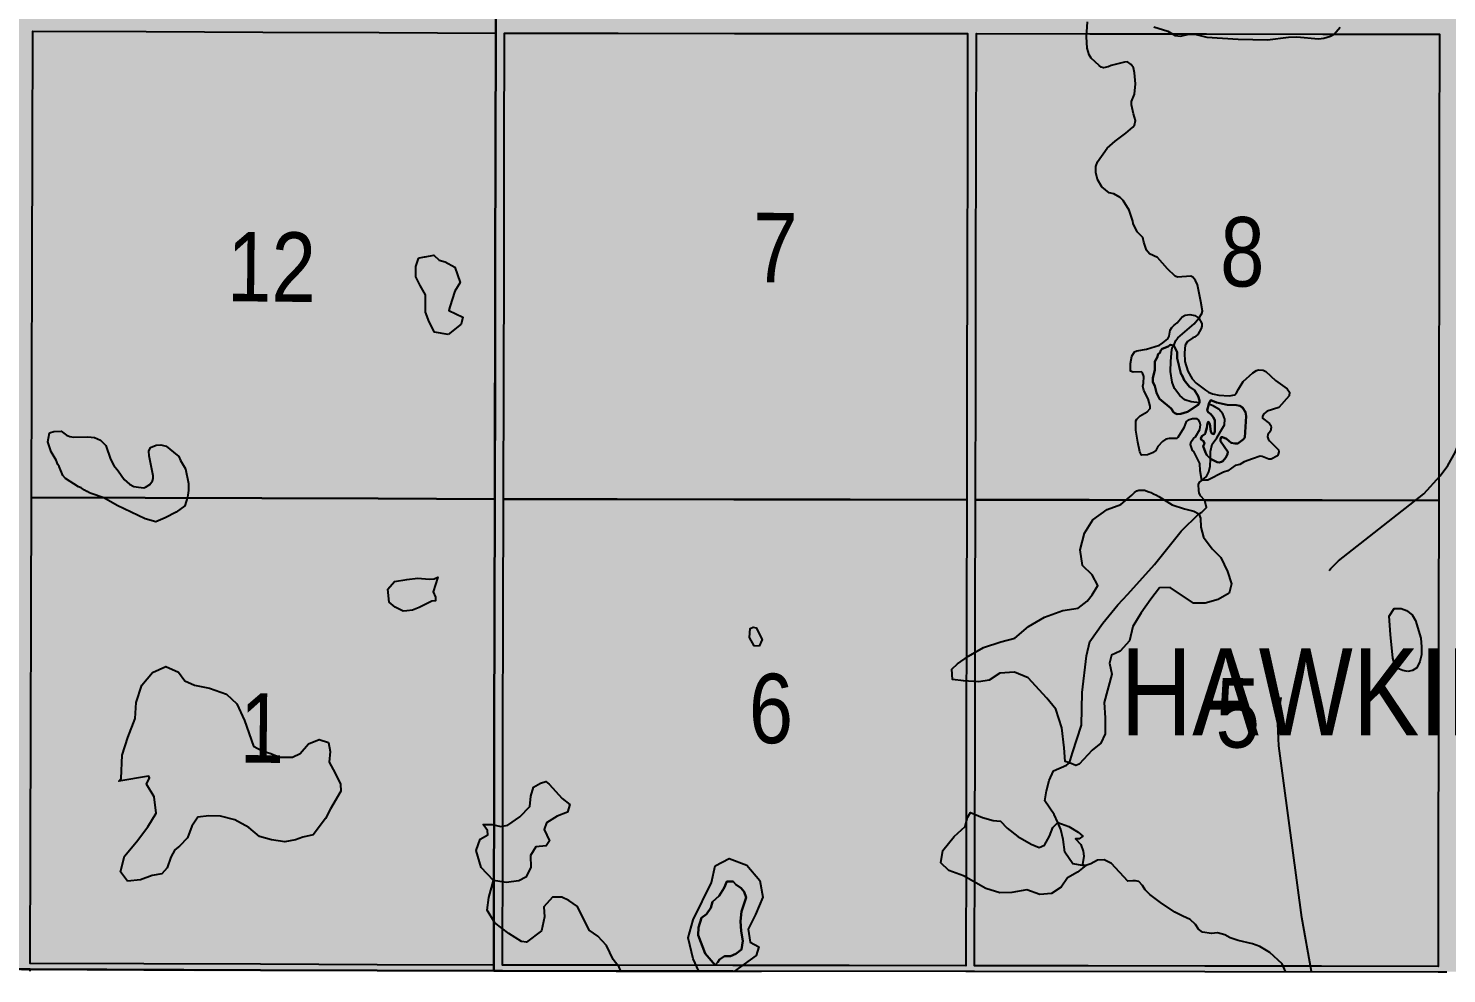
# Model space of a CAD drawing. Extents: x 560272 to 568164, y 6204780 to 6214217.
# Drawn here: x 565508 to 565670.8, y 6209697.4 to 6209805.9 of the extents above; entities that cross this region are included whole.
import ezdxf

# ---------------------------------------------------------------- set-up
doc = ezdxf.new("R2010")
doc.units = 0
doc.header["$LTSCALE"] = 5
doc.linetypes.add('DASHED2', pattern=[9.525, 6.35, -3.175])
for name, color, linetype in [('AS-TOWN-H', 254, 'Continuous'), ('Quarters', 8, 'Continuous'), ('RoadSeg', 57, 'DASHED2'), ('T-WATER', 160, 'Continuous'), ('T-WATER-H', 133, 'Continuous'), ('T-WATER-T', 170, 'Continuous'), ('Townships', 57, 'Continuous')]:
    doc.layers.add(name, color=color, linetype=linetype)
doc.layers.add('ROUTE-MAP-BACKGROUND-H', color=7, linetype='Continuous', true_color=0xf0ebff)
doc.styles.add('120', font='ARIALN.TTF', dxfattribs={"height": 13})
doc.styles.add('TXT', font='ARIALN.TTF', dxfattribs={"height": 0.2})

msp = doc.modelspace()

# ---------------------------------------------------------------- hatches: boundary and pattern name
at = {"layer": 'AS-TOWN-H'}
h = msp.add_hatch(color=256, dxfattribs=at)
h.dxf.hatch_style = 1
h.paths.add_polyline_path([(565886.544, 6210020.352), (565236.202, 6210021.981), (565234.412, 6209697.744), (565886.527, 6209697.561)])
at = {"layer": 'ROUTE-MAP-BACKGROUND-H'}
h = msp.add_hatch(color=256, dxfattribs=at)
h.dxf.hatch_style = 1
h.paths.add_polyline_path([(565237.99, 6210345.866), (566535.85, 6210345.729), (566539.103, 6209697.377), (565234.412, 6209697.744)])
at = {"layer": 'T-WATER-H'}
h = msp.add_hatch(color=256, dxfattribs=at)
h.dxf.hatch_style = 1
h.paths.add_polyline_path([(565586.784, 6209698.364), (565587.099, 6209698.691), (565587.305, 6209699.02), (565587.851, 6209699.382), (565588.56, 6209699.397), (565589.157, 6209699.647), (565589.817, 6209700.149), (565589.972, 6209701.151), (565589.777, 6209702.255), (565589.71, 6209703.416), (565589.821, 6209704.496), (565590.355, 6209706.136), (565590.133, 6209706.78), (565589.758, 6209707.176), (565589.178, 6209707.612), (565588.861, 6209707.951), (565588.146, 6209707.95), (565587.832, 6209707.236), (565587.253, 6209706.307), (565586.468, 6209705.629), (565586.298, 6209704.921), (565585.783, 6209704.216), (565585.209, 6209703.798), (565584.865, 6209702.682), (565584.839, 6209701.801), (565585.638, 6209699.682)], flags=16)
h.paths.add_polyline_path([(565512.518, 6209891.27), (565511.722, 6209891.463), (565510.229, 6209892.148), (565509.134, 6209892.637), (565507.638, 6209893.72), (565506.538, 6209894.904), (565505.635, 6209896.388), (565504.831, 6209898.072), (565503.929, 6209899.456), (565502.933, 6209899.847), (565502.037, 6209900.238), (565501.341, 6209900.432), (565502.326, 6209901.83), (565503.516, 6209902.037), (565505.707, 6209900.959), (565506.905, 6209899.875), (565507.506, 6209898.985), (565508.504, 6209898.097), (565509.302, 6209897.606), (565509.701, 6209897.212), (565510.701, 6209896.126), (565511.801, 6209894.742), (565512.995, 6209894.453), (565513.221, 6209894.503), (565513.486, 6209894.564), (565513.921, 6209894.68), (565514.286, 6209894.362), (565514.59, 6209893.371), (565514.001, 6209892.274)], flags=16)
edge = h.paths.add_edge_path()
edge.add_line((565584.905, 6209697.646), (565584.247, 6209699.059))
edge.add_line((565584.247, 6209699.059), (565583.704, 6209701.501))
edge.add_line((565583.704, 6209701.501), (565584.264, 6209703.563))
edge.add_line((565584.264, 6209703.563), (565586.352, 6209707.833))
edge.add_line((565586.352, 6209707.833), (565586.782, 6209709.76))
edge.add_line((565586.782, 6209709.76), (565588.399, 6209710.613))
edge.add_line((565588.399, 6209710.613), (565590.419, 6209709.847))
edge.add_line((565590.419, 6209709.847), (565591.916, 6209708.068))
edge.add_line((565591.916, 6209708.068), (565592.245, 6209706.143))
edge.add_line((565592.245, 6209706.143), (565591.437, 6209704.166))
edge.add_line((565591.437, 6209704.166), (565590.565, 6209702.467))
edge.add_line((565590.565, 6209702.467), (565590.818, 6209701.003))
edge.add_line((565590.818, 6209701.003), (565591.797, 6209700.439))
edge.add_line((565591.797, 6209700.439), (565591.508, 6209699.45))
edge.add_line((565591.508, 6209699.45), (565589.02, 6209697.645))
edge.add_line((565475.643, 6209906.173), (565476.502, 6209905.891))
edge.add_line((565476.502, 6209905.891), (565476.766, 6209905.753))
edge.add_line((565476.766, 6209905.753), (565477.262, 6209905.644))
edge.add_line((565477.262, 6209905.644), (565477.79, 6209905.402))
edge.add_line((565477.79, 6209905.402), (565478.883, 6209905.215))
edge.add_line((565478.883, 6209905.215), (565480.04, 6209904.861))
edge.add_line((565480.04, 6209904.861), (565481.096, 6209904.41))
edge.add_line((565481.096, 6209904.41), (565481.618, 6209903.901))
edge.add_line((565481.618, 6209903.901), (565481.876, 6209903.464))
edge.add_line((565481.876, 6209903.464), (565482.072, 6209903.261))
edge.add_line((565482.072, 6209903.261), (565482.587, 6209902.354))
edge.add_line((565482.587, 6209902.354), (565482.784, 6209902.218))
edge.add_line((565482.784, 6209902.218), (565483.728, 6209901.136))
edge.add_line((565483.728, 6209901.136), (565484.253, 6209900.761))
edge.add_line((565484.253, 6209900.761), (565484.949, 6209900.648))
edge.add_line((565484.949, 6209900.648), (565485.572, 6209900.205))
edge.add_line((565485.572, 6209900.205), (565485.991, 6209899.466))
edge.add_line((565485.991, 6209899.466), (565486.154, 6209899.33))
edge.add_line((565486.154, 6209899.33), (565487.949, 6209899.296))
edge.add_line((565487.949, 6209899.296), (565488.61, 6209899.118))
edge.add_line((565488.61, 6209899.118), (565489.332, 6209898.606))
edge.add_line((565489.332, 6209898.606), (565489.794, 6209898.398))
edge.add_line((565489.794, 6209898.398), (565491.516, 6209898.067))
edge.add_line((565491.516, 6209898.067), (565492.347, 6209898.018))
edge.add_line((565492.347, 6209898.018), (565493.113, 6209898.104))
edge.add_line((565493.113, 6209898.104), (565493.55, 6209898.362))
edge.add_line((565493.55, 6209898.362), (565494.158, 6209898.915))
edge.add_line((565494.158, 6209898.915), (565496.07, 6209899.844))
edge.add_line((565496.07, 6209899.844), (565497.467, 6209899.852))
edge.add_line((565497.467, 6209899.852), (565497.833, 6209899.911))
edge.add_line((565497.833, 6209899.911), (565498.84, 6209900.425))
edge.add_line((565498.84, 6209900.425), (565499.04, 6209900.454))
edge.add_line((565499.04, 6209900.454), (565500.072, 6209900.501))
edge.add_line((565500.072, 6209900.501), (565501.264, 6209900.28))
edge.add_line((565501.264, 6209900.28), (565502.389, 6209899.96))
edge.add_line((565502.389, 6209899.96), (565503.147, 6209899.613))
edge.add_line((565503.147, 6209899.613), (565504.401, 6209899.158))
edge.add_line((565504.401, 6209899.158), (565504.957, 6209898.649))
edge.add_line((565504.957, 6209898.649), (565507.531, 6209895.809))
edge.add_line((565507.531, 6209895.809), (565508.317, 6209895.163))
edge.add_line((565508.317, 6209895.163), (565510.984, 6209893.784))
edge.add_line((565510.984, 6209893.784), (565512.096, 6209892.799))
edge.add_line((565512.096, 6209892.799), (565513.887, 6209890.771))
edge.add_line((565513.887, 6209890.771), (565514.802, 6209889.923))
edge.add_line((565514.802, 6209889.923), (565515.846, 6209888.84))
edge.add_line((565515.846, 6209888.84), (565516.702, 6209888.426))
edge.add_line((565516.702, 6209888.426), (565517.498, 6209888.344))
edge.add_line((565517.498, 6209888.344), (565518.698, 6209888.488))
edge.add_line((565518.698, 6209888.488), (565520.134, 6209888.827))
edge.add_line((565520.134, 6209888.827), (565521.367, 6209889.004))
edge.add_line((565521.367, 6209889.004), (565523.495, 6209889.064))
edge.add_line((565523.495, 6209889.064), (565526.249, 6209888.748))
edge.add_line((565526.249, 6209888.748), (565528.068, 6209888.249))
edge.add_line((565528.068, 6209888.249), (565529.232, 6209888.26))
edge.add_line((565672.45, 6210081.112), (565671.64, 6210080.463))
edge.add_line((565671.64, 6210080.463), (565670.794, 6210079.647))
edge.add_line((565670.794, 6210079.647), (565669.313, 6210078.644))
edge.add_line((565669.313, 6210078.644), (565663.534, 6210075.36))
edge.add_line((565663.534, 6210075.36), (565662.794, 6210074.875))
edge.add_line((565662.794, 6210074.875), (565661.688, 6210074.397))
edge.add_line((565661.688, 6210074.397), (565658.633, 6210072.792))
edge.add_line((565658.633, 6210072.792), (565657.997, 6210072.537))
edge.add_line((565657.997, 6210072.537), (565655.984, 6210071.577))
edge.add_line((565655.984, 6210071.577), (565655.212, 6210071.126))
edge.add_line((565655.212, 6210071.126), (565652.967, 6210070.204))
edge.add_line((565652.967, 6210070.204), (565652.698, 6210070.009))
edge.add_line((565652.698, 6210070.009), (565651.829, 6210069.759))
edge.add_line((565651.829, 6210069.759), (565650.172, 6210069.089))
edge.add_line((565650.172, 6210069.089), (565647.227, 6210068.329))
edge.add_line((565647.227, 6210068.329), (565645.356, 6210067.517))
edge.add_line((565645.356, 6210067.517), (565643.716, 6210066.896))
edge.add_line((565643.716, 6210066.896), (565641.455, 6210066.124))
edge.add_line((565641.455, 6210066.124), (565640.049, 6210065.857))
edge.add_line((565640.049, 6210065.857), (565640.223, 6210066.44))
edge.add_line((565640.223, 6210066.44), (565640.401, 6210067.283))
edge.add_line((565640.401, 6210067.283), (565640.103, 6210068.414))
edge.add_line((565640.103, 6210068.414), (565640.008, 6210068.682))
edge.add_line((565640.008, 6210068.682), (565639.383, 6210069.059))
edge.add_line((565639.383, 6210069.059), (565639.159, 6210069.529))
edge.add_line((565639.159, 6210069.529), (565638.596, 6210071.401))
edge.add_line((565638.596, 6210071.401), (565638.606, 6210071.966))
edge.add_line((565638.606, 6210071.966), (565638.781, 6210072.428))
edge.add_line((565638.781, 6210072.428), (565639.775, 6210074.072))
edge.add_line((565639.775, 6210074.072), (565640.387, 6210074.825))
edge.add_line((565640.387, 6210074.825), (565640.459, 6210075.123))
edge.add_line((565640.459, 6210075.123), (565640.43, 6210075.323))
edge.add_line((565640.43, 6210075.323), (565640.206, 6210075.792))
edge.add_line((565640.206, 6210075.792), (565638.506, 6210077.32))
edge.add_line((565638.506, 6210077.32), (565637.584, 6210077.802))
edge.add_line((565637.584, 6210077.802), (565636.528, 6210078.221))
edge.add_line((565636.528, 6210078.221), (565636.096, 6210078.452))
edge.add_line((565636.096, 6210078.452), (565635.2, 6210078.794))
edge.add_line((565635.2, 6210078.794), (565635.101, 6210079.265))
edge.add_line((565635.101, 6210079.265), (565635.626, 6210079.8))
h = msp.add_hatch(color=256, dxfattribs=at)
h.dxf.hatch_style = 1
h.paths.add_polyline_path([(565556.15, 6209770.755), (565554.559, 6209771.042), (565553.956, 6209772.23), (565553.553, 6209773.32), (565553.54, 6209775.307), (565552.938, 6209776.396), (565552.435, 6209777.386), (565552.428, 6209778.578), (565552.721, 6209779.475), (565552.853, 6209779.556), (565553.415, 6209779.676), (565553.493, 6209779.693), (565554.505, 6209779.885), (565555.105, 6209779.293), (565555.801, 6209779.099), (565556.897, 6209778.51), (565557.503, 6209776.726), (565556.914, 6209775.729), (565556.329, 6209773.936), (565556.232, 6209773.538), (565557.826, 6209772.754), (565557.632, 6209771.958)], flags=17)
h = msp.add_hatch(color=256, dxfattribs=at)
h.dxf.hatch_style = 1
h.paths.add_polyline_path([(565642.667, 6209754.02), (565642.454, 6209755.121), (565642.403, 6209755.953), (565641.731, 6209757.328), (565641.567, 6209757.464), (565641.347, 6209758.133), (565641.419, 6209758.464), (565641.692, 6209758.825), (565641.928, 6209759.02), (565642.409, 6209759.875), (565642.486, 6209760.406), (565642.425, 6209760.706), (565642.263, 6209760.975), (565642.132, 6209761.077), (565641.567, 6209761.088), (565641.066, 6209760.931), (565640.863, 6209760.768), (565640.584, 6209760.042), (565639.898, 6209758.924), (565639.764, 6209758.827), (565638.899, 6209758.81), (565638.532, 6209758.75), (565638.129, 6209758.492), (565637.619, 6209757.903), (565637.378, 6209757.442), (565637.007, 6209757.183), (565636.405, 6209756.961), (565635.739, 6209756.907), (565635.546, 6209757.276), (565635.301, 6209758.411), (565635.094, 6209759.778), (565635.08, 6209760.842), (565635.184, 6209761.039), (565635.557, 6209761.431), (565636.363, 6209761.882), (565636.703, 6209762.275), (565636.707, 6209762.54), (565636.49, 6209763.376), (565635.976, 6209764.349), (565635.886, 6209764.849), (565635.958, 6209765.181), (565636.006, 6209765.944), (565635.848, 6209766.379), (565635.717, 6209766.481), (565634.752, 6209766.433), (565634.455, 6209766.571), (565634.471, 6209767.435), (565634.619, 6209768.264), (565634.928, 6209768.757), (565635.196, 6209768.885), (565636.296, 6209769.064), (565637.801, 6209769.535), (565638.171, 6209769.794), (565638.745, 6209770.282), (565638.917, 6209770.578), (565639.03, 6209771.274), (565639.201, 6209771.57), (565639.438, 6209771.798), (565639.809, 6209772.09), (565640.387, 6209772.778), (565640.757, 6209773.004), (565641.257, 6209773.061), (565641.853, 6209772.95), (565642.313, 6209772.642), (565642.634, 6209772.038), (565642.662, 6209771.738), (565642.59, 6209771.441), (565642.179, 6209770.783), (565641.807, 6209770.458), (565641.606, 6209770.395), (565641, 6209769.974), (565640.726, 6209769.547), (565640.643, 6209768.651), (565640.691, 6209767.653), (565641.037, 6209766.549), (565641.552, 6209765.675), (565642.008, 6209765.168), (565643.081, 6209764.39), (565643.419, 6209764.145), (565643.881, 6209763.937), (565644.609, 6209763.791), (565645.805, 6209763.735), (565646.439, 6209763.856), (565646.642, 6209764.052), (565646.849, 6209764.48), (565647.398, 6209765.368), (565648.513, 6209766.378), (565648.917, 6209766.636), (565649.151, 6209766.698), (565649.682, 6209766.689), (565650.012, 6209766.516), (565651.089, 6209765.466), (565652.435, 6209764.51), (565652.727, 6209764.139), (565652.686, 6209763.708), (565651.497, 6209762.367), (565650.16, 6209761.959), (565649.756, 6209761.668), (565649.618, 6209761.404), (565649.614, 6209761.171), (565650.4, 6209760.559), (565650.562, 6209760.323), (565650.624, 6209760.089), (565650.517, 6209759.659), (565650.244, 6209759.298), (565650.205, 6209759), (565650.268, 6209758.799), (565650.43, 6209758.563), (565651.441, 6209757.514), (565651.503, 6209757.28), (565651.432, 6209757.016), (565651.329, 6209756.851), (565650.624, 6209756.466), (565650.357, 6209756.437), (565649.565, 6209756.751), (565649.333, 6209756.789), (565648.464, 6209756.505), (565647.493, 6209756.158), (565647.022, 6209755.834), (565646.488, 6209755.711), (565645.645, 6209755.095), (565645.144, 6209754.971), (565643.332, 6209754.041), (565643.064, 6209754.032)], flags=17)
h = msp.add_hatch(color=256, dxfattribs=at)
h.dxf.hatch_style = 1
h.paths.add_polyline_path([(565514.976, 6209752.596), (565514.713, 6209752.724), (565514.659, 6209752.75), (565514.395, 6209752.879), (565514.133, 6209753.076), (565514.001, 6209753.175), (565513.703, 6209753.28), (565512.225, 6209754.238), (565511.899, 6209754.577), (565511.486, 6209755.615), (565511.324, 6209755.851), (565511.167, 6209756.352), (565510.586, 6209757.294), (565510.208, 6209758.431), (565510.25, 6209758.862), (565510.394, 6209759.491), (565510.895, 6209759.615), (565511.727, 6209759.666), (565512.351, 6209759.223), (565512.713, 6209759.05), (565513.144, 6209758.975), (565514.773, 6209759.012), (565515.536, 6209758.931), (565516.229, 6209758.652), (565516.849, 6209758.009), (565517.386, 6209756.47), (565517.771, 6209755.731), (565518.258, 6209755.124), (565518.938, 6209754.114), (565519.559, 6209753.571), (565520.054, 6209753.329), (565520.583, 6209753.219), (565521.214, 6209753.175), (565521.415, 6209753.237), (565521.886, 6209753.528), (565522.193, 6209753.954), (565522.264, 6209754.219), (565522.27, 6209754.551), (565521.814, 6209756.82), (565521.791, 6209757.386), (565521.964, 6209757.781), (565522.635, 6209758.068), (565523.167, 6209758.092), (565523.763, 6209757.948), (565524.614, 6209757.267), (565525.236, 6209756.757), (565525.427, 6209756.288), (565526.008, 6209755.346), (565526.342, 6209753.645), (565526.333, 6209753.114), (565526.329, 6209752.848), (565526.288, 6209752.567), (565526.25, 6209752.301), (565526.219, 6209752.087), (565525.911, 6209751.09), (565524.914, 6209750.355), (565523.664, 6209749.731), (565522.577, 6209749.262), (565521.367, 6209749.583), (565518.136, 6209751.129), (565516.636, 6209752.009), (565515.155, 6209752.509)], flags=17)
h = msp.add_hatch(color=256, dxfattribs=at)
h.dxf.hatch_style = 1
h.paths.add_polyline_path([(565634.607, 6209752.332), (565634.93, 6209752.615), (565635.195, 6209752.811), (565635.432, 6209752.89), (565636.063, 6209752.879), (565636.56, 6209752.705), (565636.825, 6209752.612), (565637.088, 6209752.49), (565637.438, 6209752.327), (565637.701, 6209752.166), (565639.252, 6209751.219), (565640.667, 6209750.751), (565641.716, 6209750.474), (565642.324, 6209750.181), (565642.509, 6209749.669), (565642.546, 6209748.642), (565642.852, 6209747.494), (565643.824, 6209746.156), (565644.814, 6209745.153), (565645.591, 6209743.534), (565646.047, 6209742.122), (565645.781, 6209741.049), (565644.509, 6209740.329), (565643.051, 6209739.907), (565641.677, 6209739.922), (565639.021, 6209741.709), (565637.779, 6209741.664), (565636.792, 6209740.395), (565635.695, 6209738.813), (565634.738, 6209737.245), (565634.339, 6209735.578), (565633.273, 6209734.391), (565632.271, 6209733.951), (565632.065, 6209733.019), (565632.325, 6209731.761), (565631.448, 6209728.523), (565631.557, 6209726.75), (565631.568, 6209724.903), (565631.042, 6209723.845), (565630.077, 6209723.056), (565628.568, 6209721.434), (565628.175, 6209721.265), (565627.446, 6209721.579), (565626.959, 6209721.736), (565626.852, 6209723.324), (565626.571, 6209725.586), (565625.893, 6209727.749), (565624.859, 6209729.015), (565622.713, 6209731.334), (565621.131, 6209731.996), (565619.468, 6209731.871), (565618.249, 6209731.058), (565617.057, 6209730.88), (565615.286, 6209730.986), (565614.041, 6209731.161), (565613.974, 6209732.337), (565614.62, 6209732.964), (565615.863, 6209733.818), (565617.604, 6209734.819), (565619.562, 6209735.489), (565621.171, 6209735.887), (565622.76, 6209737.248), (565624.598, 6209738.317), (565626.714, 6209739.063), (565628.456, 6209739.33), (565629.496, 6209740.147), (565630.079, 6209740.872), (565630.713, 6209741.958), (565630.081, 6209743.164), (565628.953, 6209744.257), (565628.694, 6209746.045), (565629.189, 6209747.95), (565630.138, 6209749.467), (565631.787, 6209750.67), (565633.369, 6209751.247), (565634.336, 6209752.095)], flags=17)
h = msp.add_hatch(color=256, dxfattribs=at)
h.dxf.hatch_style = 1
h.paths.add_polyline_path([(565550.964, 6209739.011), (565550.044, 6209739.458), (565549.369, 6209740.037), (565549.2, 6209741.519), (565549.982, 6209742.421), (565551.387, 6209742.652), (565552.645, 6209742.792), (565553.953, 6209742.654), (565554.526, 6209742.695), (565554.955, 6209742.908), (565554.43, 6209741.204), (565554.691, 6209740.604), (565554.691, 6209740.18), (565554.254, 6209740.129), (565552.827, 6209739.408), (565552.049, 6209739.105), (565551.412, 6209739.045)], flags=17)
h = msp.add_hatch(color=256, dxfattribs=at)
h.dxf.hatch_style = 1
h.paths.add_polyline_path([(565519.337, 6209707.991), (565518.549, 6209709.081), (565518.989, 6209710.86), (565520.383, 6209712.508), (565521.679, 6209714.218), (565522.621, 6209715.799), (565522.383, 6209717.693), (565521.532, 6209719.13), (565521.861, 6209719.846), (565521.744, 6209720.042), (565518.349, 6209719.47), (565518.624, 6209719.798), (565518.741, 6209722.455), (565519.376, 6209724.505), (565520.216, 6209726.688), (565520.315, 6209728.514), (565520.981, 6209730.52), (565522.218, 6209731.958), (565523.746, 6209732.637), (565525.172, 6209731.999), (565525.922, 6209730.993), (565527.008, 6209730.513), (565528.738, 6209730.171), (565530.711, 6209729.473), (565531.88, 6209728.347), (565532.782, 6209726.452), (565533.798, 6209723.488), (565534.785, 6209722.974), (565535.795, 6209722.651), (565536.765, 6209722.221), (565538.262, 6209722.24), (565539.151, 6209722.642), (565540.114, 6209723.78), (565541.32, 6209724.248), (565542.41, 6209723.923), (565542.583, 6209722.886), (565542.472, 6209721.663), (565543.177, 6209720.386), (565543.781, 6209719.144), (565543.825, 6209718.347), (565542.655, 6209716.302), (565542.082, 6209715.183), (565540.656, 6209713.324), (565539.447, 6209713.051), (565538.624, 6209712.757), (565537.414, 6209712.518), (565535.868, 6209712.752), (565534.481, 6209713.121), (565533.27, 6209714.176), (565531.667, 6209715.022), (565530.019, 6209715.447), (565528.654, 6209715.493), (565527.421, 6209715.333), (565526.715, 6209714.299), (565526.209, 6209712.958), (565525.295, 6209711.996), (565524.77, 6209711.588), (565524.306, 6209710.747), (565523.895, 6209709.539), (565523.276, 6209708.852), (565522.17, 6209708.653), (565520.834, 6209708.165)], flags=17)
h = msp.add_hatch(color=256, dxfattribs=at)
h.dxf.hatch_style = 1
h.paths.add_polyline_path([(565562.799, 6209707.837), (565561.354, 6209708.072), (565559.936, 6209709.546), (565559.346, 6209711.507), (565559.809, 6209712.802), (565560.709, 6209713.309), (565560.66, 6209713.826), (565560.151, 6209714.512), (565561.195, 6209714.5), (565562.173, 6209714.26), (565562.985, 6209714.434), (565564.379, 6209715.393), (565565.5, 6209716.567), (565565.646, 6209717.771), (565565.924, 6209718.785), (565566.737, 6209719.238), (565567.357, 6209719.426), (565567.734, 6209719.134), (565569.231, 6209717.486), (565570.124, 6209716.814), (565569.837, 6209715.915), (565568.636, 6209715.442), (565567.415, 6209714.684), (565567.153, 6209713.921), (565567.789, 6209712.616), (565567.405, 6209712.067), (565566.196, 6209711.929), (565565.603, 6209710.929), (565565.622, 6209709.576), (565565.054, 6209708.447), (565564.264, 6209708.044)], flags=17)
h = msp.add_hatch(color=256, dxfattribs=at)
h.dxf.hatch_style = 1
h.paths.add_polyline_path([(565624.06, 6209706.472), (565622.577, 6209707.017), (565620.845, 6209706.71), (565619.449, 6209706.65), (565617.863, 6209707.172), (565615.305, 6209708.597), (565613.595, 6209709.215), (565612.694, 6209710.096), (565612.928, 6209711.498), (565614.223, 6209713.107), (565615.489, 6209714.281), (565615.736, 6209715.324), (565616.105, 6209715.881), (565617.494, 6209715.317), (565618.691, 6209714.951), (565619.556, 6209714.902), (565620.29, 6209714.07), (565621.533, 6209713.116), (565623.047, 6209712.242), (565623.995, 6209711.857), (565624.599, 6209712.143), (565625.171, 6209713.173), (565625.55, 6209714.155), (565626.12, 6209714.731), (565627.403, 6209714.282), (565628.445, 6209713.635), (565628.981, 6209713.17), (565628.588, 6209712.851), (565628.154, 6209712.851), (565628.751, 6209712.198), (565629.043, 6209711.455), (565629.094, 6209710.853), (565628.969, 6209709.914), (565629.335, 6209709.801), (565628.391, 6209709.025), (565627.232, 6209708.364), (565626.516, 6209707.309), (565625.413, 6209706.595)], flags=17)

# ---------------------------------------------------------------- linework, layer by layer
at = {"layer": 'Quarters', "flags": 128}
for points in [[(565521.361, 6209752.019), (565508.319, 6209752.068), (565508.354, 6209765.449), (565508.389, 6209778.831), (565508.424, 6209792.212), (565508.459, 6209805.593), (565521.497, 6209805.541), (565534.869, 6209805.488), (565548.24, 6209805.435), (565561.612, 6209805.382), (565561.582, 6209792.004), (565561.553, 6209778.625), (565561.523, 6209765.247), (565561.493, 6209751.868), (565548.116, 6209751.919), (565534.739, 6209751.969)], [(565575.539, 6209751.85), (565562.496, 6209751.867), (565562.526, 6209765.246), (565562.556, 6209778.624), (565562.586, 6209792.003), (565562.616, 6209805.381), (565575.653, 6209805.364), (565589.025, 6209805.347), (565602.397, 6209805.329), (565615.769, 6209805.312), (565615.744, 6209791.933), (565615.719, 6209778.554), (565615.695, 6209765.175), (565615.67, 6209751.796), (565602.293, 6209751.814), (565588.916, 6209751.832)], [(565629.716, 6209751.777), (565616.673, 6209751.795), (565616.698, 6209765.174), (565616.723, 6209778.553), (565616.748, 6209791.932), (565616.772, 6209805.311), (565629.81, 6209805.294), (565643.183, 6209805.276), (565656.555, 6209805.259), (565669.927, 6209805.241), (565669.907, 6209791.861), (565669.888, 6209778.482), (565669.868, 6209765.102), (565669.849, 6209751.723), (565656.471, 6209751.741), (565643.094, 6209751.759)], [(565521.225, 6209698.498), (565508.179, 6209698.544), (565508.214, 6209711.925), (565508.249, 6209725.306), (565508.284, 6209738.687), (565508.319, 6209752.068), (565521.361, 6209752.019), (565534.739, 6209751.969), (565548.116, 6209751.919), (565561.493, 6209751.868), (565561.463, 6209738.49), (565561.433, 6209725.112), (565561.403, 6209711.733), (565561.374, 6209698.355), (565547.99, 6209698.403), (565534.607, 6209698.45)], [(565575.424, 6209698.336), (565562.377, 6209698.354), (565562.407, 6209711.732), (565562.437, 6209725.11), (565562.467, 6209738.489), (565562.496, 6209751.867), (565575.539, 6209751.85), (565588.916, 6209751.832), (565602.293, 6209751.814), (565615.67, 6209751.796), (565615.645, 6209738.417), (565615.62, 6209725.038), (565615.596, 6209711.659), (565615.571, 6209698.28), (565602.189, 6209698.299), (565588.807, 6209698.317)], [(565629.62, 6209698.261), (565616.574, 6209698.279), (565616.599, 6209711.658), (565616.624, 6209725.037), (565616.649, 6209738.416), (565616.673, 6209751.795), (565629.716, 6209751.777), (565643.094, 6209751.759), (565656.471, 6209751.741), (565669.849, 6209751.723), (565669.829, 6209738.344), (565669.81, 6209724.964), (565669.79, 6209711.585), (565669.77, 6209698.206), (565656.386, 6209698.224), (565643.001, 6209698.243)]]:
    msp.add_lwpolyline(points, close=True, dxfattribs=at)
for points in [[(565508.176, 6209697.667), (565508.177, 6209697.875), (565521.224, 6209697.829), (565534.606, 6209697.781), (565547.989, 6209697.734), (565561.372, 6209697.686), (565561.372, 6209697.652)], [(565562.376, 6209697.652), (565562.376, 6209697.685), (565575.423, 6209697.667), (565588.805, 6209697.648), (565592.098, 6209697.644)]]:
    msp.add_lwpolyline(points, dxfattribs=at)
at = {"layer": 'RoadSeg', "flags": 128}
msp.add_lwpolyline([(565655.25, 6209697.626), (565654.139, 6209703.843), (565651.508, 6209723.524), (565651.388, 6209726.055), (565651.555, 6209727.882), (565652.56, 6209733.621), (565653.566, 6209737.628), (565654.506, 6209739.873), (565655.433, 6209741.42), (565657.442, 6209743.879), (565658.356, 6209744.76), (565668.149, 6209752.465), (565670.017, 6209754.527), (565670.871, 6209755.742), (565671.731, 6209757.224), (565672.639, 6209759.537), (565672.924, 6209760.596), (565673.454, 6209764.014), (565672.743, 6209799.365), (565672.41, 6209828.121), (565671.795, 6209857.848), (565671.941, 6209859.385), (565672.203, 6209860.293), (565672.626, 6209861.393), (565673.145, 6209862.481), (565673.254, 6209862.945), (565673.062, 6209863.381), (565672.834, 6209863.619), (565672.339, 6209865.691), (565668.999, 6209882.956), (565667.277, 6209892.172), (565667.11, 6209894.105), (565667.333, 6209895.465), (565667.821, 6209896.654), (565670.025, 6209900.64), (565674.863, 6209906.739), (565675.107, 6209907.367), (565675.095, 6209910.329), (565675.271, 6209912.622), (565675.486, 6209913.45), (565679.338, 6209920.233), (565679.815, 6209920.823), (565680.76, 6209921.571), (565683.011, 6209922.694), (565683.367, 6209923.985)], dxfattribs=at)
at = {"layer": 'T-WATER', "flags": 128}
for points in [[(565642.365, 6209762.901), (565641.438, 6209763.043), (565640.703, 6209763.266), (565640.143, 6209763.75), (565639.514, 6209764.577), (565639.243, 6209765.302), (565639.057, 6209766.519), (565639.079, 6209767.694), (565639.199, 6209769.057), (565639.299, 6209769.34), (565639.429, 6209769.504), (565639.672, 6209770.065), (565639.911, 6209770.393), (565641.769, 6209771.988), (565642.313, 6209772.642), (565642.655, 6209773.168), (565642.726, 6209773.433), (565642.548, 6209774.566), (565642.151, 6209776.468), (565641.928, 6209776.971), (565641.635, 6209777.342), (565641.371, 6209777.447), (565639.873, 6209777.342), (565639.609, 6209777.446), (565638.727, 6209778.294), (565637.555, 6209779.612), (565636.632, 6209780.028), (565636.307, 6209780.433), (565635.992, 6209781.369), (565635.869, 6209781.903), (565635.216, 6209782.547), (565634.768, 6209783.519), (565634.74, 6209783.786), (565634.298, 6209785.057), (565633.621, 6209786.167), (565633.261, 6209786.506), (565632.537, 6209786.918), (565632.008, 6209787.028), (565631.189, 6209787.708), (565630.673, 6209788.549), (565630.488, 6209789.35), (565630.501, 6209790.048), (565630.677, 6209790.576), (565631.77, 6209792.152), (565632.716, 6209792.965), (565633.929, 6209793.874), (565634.74, 6209794.557), (565634.91, 6209794.786), (565635.02, 6209795.349), (565634.802, 6209796.118), (565634.588, 6209797.153), (565634.595, 6209797.518), (565634.91, 6209798.343), (565635.031, 6209799.538), (565634.922, 6209800.803), (565634.799, 6209801.37), (565634.541, 6209801.774), (565634.114, 6209802.081), (565633.781, 6209802.054), (565632.245, 6209801.65), (565631.909, 6209801.49), (565631.376, 6209801.401), (565631.111, 6209801.472), (565630.882, 6209801.642), (565629.966, 6209802.49), (565629.708, 6209802.894), (565629.489, 6209803.63), (565629.413, 6209804.927), (565629.545, 6209806.654)], [(565637.147, 6209806.081), (565638.733, 6209805.586), (565639.589, 6209805.105), (565640.219, 6209805.027), (565641.154, 6209805.242), (565642.018, 6209805.226), (565643.209, 6209804.905), (565646.828, 6209804.672), (565650.184, 6209804.61), (565652.583, 6209804.898), (565653.548, 6209804.946), (565656.037, 6209804.734), (565656.67, 6209804.789), (565657.438, 6209805.007), (565657.842, 6209805.266), (565658.521, 6209806.051)], [(565652.253, 6209697.627), (565651.888, 6209698.509), (565650.463, 6209699.817), (565649.308, 6209700.505), (565648.472, 6209700.79), (565646.803, 6209701.171), (565645.914, 6209701.507), (565645.281, 6209701.822), (565644.469, 6209702.049), (565643.752, 6209701.993), (565642.731, 6209702.135), (565642.277, 6209702.477), (565641.932, 6209703.033), (565641.326, 6209703.59), (565640.469, 6209703.959), (565639.549, 6209704.438), (565637.918, 6209705.552), (565636.691, 6209706.475), (565636.164, 6209706.987), (565635.851, 6209707.515), (565635.428, 6209707.975), (565635.048, 6209708.041), (565634.715, 6209708.017), (565634.141, 6209707.984), (565632.285, 6209710.024), (565631.445, 6209710.463), (565630.658, 6209710.41), (565629.9, 6209709.973), (565629.335, 6209709.801), (565628.94, 6209709.778), (565627.832, 6209709.974), (565626.941, 6209711.336), (565626.733, 6209712.764), (565626.482, 6209713.939), (565626.12, 6209714.731), (565625.721, 6209715.649), (565624.621, 6209717.212), (565624.808, 6209718.387), (565625.14, 6209719.558), (565625.63, 6209720.659), (565627.108, 6209721.315), (565627.446, 6209721.579), (565627.821, 6209722.749), (565628.845, 6209725.925), (565628.914, 6209729.651), (565629.424, 6209733.868), (565629.788, 6209735.525), (565631.291, 6209737.627), (565632.994, 6209739.726), (565634.148, 6209740.969), (565637.206, 6209744.373), (565640.272, 6209748.177), (565642.324, 6209750.181), (565642.66, 6209750.381), (565643.173, 6209750.906), (565642.985, 6209751.703), (565642.514, 6209752.228), (565642.472, 6209752.319), (565642.343, 6209752.603), (565642.319, 6209752.87), (565642.259, 6209753.529), (565642.397, 6209753.792), (565642.667, 6209754.02), (565643.174, 6209754.476), (565643.449, 6209755.003), (565643.595, 6209755.665), (565643.643, 6209756.495), (565643.648, 6209757.314), (565643.837, 6209758.176), (565644.37, 6209758.916), (565644.786, 6209759.62), (565645.243, 6209760.4), (565645.274, 6209761.033), (565645.055, 6209761.653), (565644.603, 6209762.18), (565643.956, 6209762.558), (565643.46, 6209762.748)], [(565584.905, 6209697.646), (565584.247, 6209699.059), (565583.704, 6209701.501), (565584.264, 6209703.563), (565586.352, 6209707.833), (565586.782, 6209709.76), (565588.399, 6209710.613), (565590.419, 6209709.847), (565591.916, 6209708.068), (565592.245, 6209706.143), (565591.437, 6209704.166), (565590.565, 6209702.467), (565590.818, 6209701.003), (565591.797, 6209700.439), (565591.508, 6209699.45), (565589.02, 6209697.645)], [(565575.948, 6209697.648), (565575.784, 6209698.105), (565575.094, 6209699.01), (565574.326, 6209700.601), (565573.339, 6209701.676), (565572.31, 6209702.37), (565570.981, 6209705.092), (565569.983, 6209705.789), (565569.186, 6209706.155), (565568.102, 6209706.175), (565567.109, 6209705.031), (565567.22, 6209703.912), (565566.853, 6209702.306), (565565.133, 6209700.98), (565564.58, 6209701.08), (565563.115, 6209701.986), (565561.497, 6209703.226), (565560.626, 6209704.663), (565560.799, 6209706.107), (565561.354, 6209708.072)]]:
    msp.add_lwpolyline(points, dxfattribs=at)
for points in [[(565556.15, 6209770.755), (565554.559, 6209771.042), (565553.956, 6209772.23), (565553.553, 6209773.32), (565553.54, 6209775.307), (565552.938, 6209776.396), (565552.435, 6209777.386), (565552.428, 6209778.578), (565552.721, 6209779.475), (565552.853, 6209779.556), (565553.415, 6209779.676), (565553.493, 6209779.693), (565554.505, 6209779.885), (565555.105, 6209779.293), (565555.801, 6209779.099), (565556.897, 6209778.51), (565557.503, 6209776.726), (565556.914, 6209775.729), (565556.329, 6209773.936), (565556.232, 6209773.538), (565557.826, 6209772.754), (565557.632, 6209771.958), (565556.15, 6209770.755)], [(565642.667, 6209754.02), (565642.454, 6209755.121), (565642.403, 6209755.953), (565641.731, 6209757.328), (565641.567, 6209757.464), (565641.347, 6209758.133), (565641.419, 6209758.464), (565641.692, 6209758.825), (565641.928, 6209759.02), (565642.409, 6209759.875), (565642.486, 6209760.406), (565642.425, 6209760.706), (565642.263, 6209760.975), (565642.132, 6209761.077), (565641.567, 6209761.088), (565641.066, 6209760.931), (565640.863, 6209760.768), (565640.584, 6209760.042), (565639.898, 6209758.924), (565639.764, 6209758.827), (565638.899, 6209758.81), (565638.532, 6209758.75), (565638.129, 6209758.492), (565637.619, 6209757.903), (565637.378, 6209757.442), (565637.007, 6209757.183), (565636.405, 6209756.961), (565635.739, 6209756.907), (565635.546, 6209757.276), (565635.301, 6209758.411), (565635.094, 6209759.778), (565635.08, 6209760.842), (565635.184, 6209761.039), (565635.557, 6209761.431), (565636.363, 6209761.882), (565636.703, 6209762.275), (565636.707, 6209762.54), (565636.49, 6209763.376), (565635.976, 6209764.349), (565635.886, 6209764.849), (565635.958, 6209765.181), (565636.006, 6209765.944), (565635.848, 6209766.379), (565635.717, 6209766.481), (565634.752, 6209766.433), (565634.455, 6209766.571), (565634.471, 6209767.435), (565634.619, 6209768.264), (565634.928, 6209768.757), (565635.196, 6209768.885), (565636.296, 6209769.064), (565637.801, 6209769.535), (565638.171, 6209769.794), (565638.745, 6209770.282), (565638.917, 6209770.578), (565639.03, 6209771.274), (565639.201, 6209771.57), (565639.438, 6209771.798), (565639.809, 6209772.09), (565640.387, 6209772.778), (565640.757, 6209773.004), (565641.257, 6209773.061), (565641.853, 6209772.95), (565642.313, 6209772.642), (565642.634, 6209772.038), (565642.662, 6209771.738), (565642.59, 6209771.441), (565642.179, 6209770.783), (565641.807, 6209770.458), (565641.606, 6209770.395), (565641, 6209769.974), (565640.726, 6209769.547), (565640.643, 6209768.651), (565640.691, 6209767.653), (565641.037, 6209766.549), (565641.552, 6209765.675), (565642.008, 6209765.168), (565643.081, 6209764.39), (565643.419, 6209764.145), (565643.881, 6209763.937), (565644.609, 6209763.791), (565645.805, 6209763.735), (565646.439, 6209763.856), (565646.642, 6209764.052), (565646.849, 6209764.48), (565647.398, 6209765.368), (565648.513, 6209766.378), (565648.917, 6209766.636), (565649.151, 6209766.698), (565649.682, 6209766.689), (565650.012, 6209766.516), (565651.089, 6209765.466), (565652.435, 6209764.51), (565652.727, 6209764.139), (565652.686, 6209763.708), (565651.497, 6209762.367), (565650.16, 6209761.959), (565649.756, 6209761.668), (565649.618, 6209761.404), (565649.614, 6209761.171), (565650.4, 6209760.559), (565650.562, 6209760.323), (565650.624, 6209760.089), (565650.517, 6209759.659), (565650.244, 6209759.298), (565650.205, 6209759), (565650.268, 6209758.799), (565650.43, 6209758.563), (565651.441, 6209757.514), (565651.503, 6209757.28), (565651.432, 6209757.016), (565651.329, 6209756.851), (565650.624, 6209756.466), (565650.357, 6209756.437), (565649.565, 6209756.751), (565649.333, 6209756.789), (565648.464, 6209756.505), (565647.493, 6209756.158), (565647.022, 6209755.834), (565646.488, 6209755.711), (565645.645, 6209755.095), (565645.144, 6209754.971), (565643.332, 6209754.041), (565643.064, 6209754.032), (565642.667, 6209754.02)], [(565639.815, 6209761.619), (565639.551, 6209761.723), (565639.388, 6209761.859), (565639.129, 6209762.263), (565637.787, 6209763.385), (565637.467, 6209764.056), (565637.249, 6209764.857), (565637.024, 6209765.294), (565637.034, 6209765.792), (565637.25, 6209766.686), (565637.268, 6209767.683), (565637.542, 6209768.143), (565637.649, 6209768.507), (565637.852, 6209768.703), (565637.922, 6209768.901), (565638.093, 6209769.13), (565638.795, 6209769.383), (565638.965, 6209769.546), (565639.098, 6209769.577), (565639.429, 6209769.504), (565639.814, 6209768.733), (565639.834, 6209768.034), (565640.234, 6209766.298), (565640.428, 6209765.995), (565640.619, 6209765.526), (565641.236, 6209764.75), (565641.828, 6209764.374), (565642.247, 6209763.701), (565642.371, 6209763.2), (565642.365, 6209762.901), (565642.229, 6209762.704), (565641.017, 6209761.896), (565640.248, 6209761.644), (565639.815, 6209761.619)], [(565639.815, 6209761.619), (565640.248, 6209761.644), (565641.017, 6209761.896), (565642.229, 6209762.704), (565642.365, 6209762.901), (565642.371, 6209763.2), (565642.247, 6209763.701), (565641.828, 6209764.374), (565641.236, 6209764.75), (565640.619, 6209765.526), (565640.428, 6209765.995), (565640.234, 6209766.298), (565639.834, 6209768.034), (565639.814, 6209768.733), (565639.429, 6209769.504), (565639.098, 6209769.577), (565638.965, 6209769.546), (565638.795, 6209769.383), (565638.093, 6209769.13), (565637.922, 6209768.901), (565637.852, 6209768.703), (565637.649, 6209768.507), (565637.542, 6209768.143), (565637.268, 6209767.683), (565637.25, 6209766.686), (565637.034, 6209765.792), (565637.024, 6209765.294), (565637.249, 6209764.857), (565637.467, 6209764.056), (565637.787, 6209763.385), (565639.129, 6209762.263), (565639.388, 6209761.859), (565639.551, 6209761.723), (565639.815, 6209761.619)], [(565644.633, 6209756.078), (565644.401, 6209756.115), (565643.643, 6209756.495), (565643.219, 6209756.902), (565643.069, 6209757.215), (565642.806, 6209757.94), (565642.944, 6209758.236), (565642.85, 6209758.537), (565642.587, 6209758.709), (565642.523, 6209758.809), (565642.661, 6209759.106), (565643.031, 6209759.365), (565643.073, 6209759.501), (565643.244, 6209760.059), (565643.249, 6209760.358), (565643.355, 6209760.689), (565643.423, 6209760.754), (565643.585, 6209760.518), (565643.701, 6209759.619), (565643.797, 6209759.417), (565644.028, 6209759.313), (565644.134, 6209759.644), (565644.156, 6209760.873), (565643.997, 6209761.242), (565643.671, 6209761.614), (565643.377, 6209761.852), (565643.281, 6209762.086), (565643.46, 6209762.748), (565643.461, 6209762.848), (565643.701, 6209763.242), (565644.328, 6209762.965), (565645.553, 6209762.709), (565646.616, 6209762.656), (565647.014, 6209762.583), (565647.309, 6209762.378), (565647.665, 6209761.839), (565647.756, 6209761.372), (565647.578, 6209758.949), (565647.408, 6209758.719), (565646.768, 6209758.266), (565646.435, 6209758.238), (565646.004, 6209758.346), (565645.481, 6209758.788), (565645.019, 6209758.996), (565644.886, 6209758.965), (565644.782, 6209758.734), (565644.778, 6209758.535), (565645.619, 6209757.289), (565645.581, 6209757.024), (565645.408, 6209756.628), (565645.068, 6209756.236), (565644.9, 6209756.139), (565644.633, 6209756.078)], [(565644.633, 6209756.078), (565644.9, 6209756.139), (565645.068, 6209756.236), (565645.408, 6209756.628), (565645.581, 6209757.024), (565645.619, 6209757.289), (565644.778, 6209758.535), (565644.782, 6209758.734), (565644.886, 6209758.965), (565645.019, 6209758.996), (565645.481, 6209758.788), (565646.004, 6209758.346), (565646.435, 6209758.238), (565646.768, 6209758.266), (565647.408, 6209758.719), (565647.578, 6209758.949), (565647.756, 6209761.372), (565647.665, 6209761.839), (565647.309, 6209762.378), (565647.014, 6209762.583), (565646.616, 6209762.656), (565645.553, 6209762.709), (565644.328, 6209762.965), (565643.701, 6209763.242), (565643.461, 6209762.848), (565643.46, 6209762.748), (565643.281, 6209762.086), (565643.377, 6209761.852), (565643.671, 6209761.614), (565643.997, 6209761.242), (565644.156, 6209760.873), (565644.134, 6209759.644), (565644.028, 6209759.313), (565643.797, 6209759.417), (565643.701, 6209759.619), (565643.585, 6209760.518), (565643.423, 6209760.754), (565643.355, 6209760.689), (565643.249, 6209760.358), (565643.244, 6209760.059), (565643.073, 6209759.501), (565643.031, 6209759.365), (565642.661, 6209759.106), (565642.523, 6209758.809), (565642.587, 6209758.709), (565642.85, 6209758.537), (565642.944, 6209758.236), (565642.806, 6209757.94), (565643.069, 6209757.215), (565643.219, 6209756.902), (565643.643, 6209756.495), (565644.401, 6209756.115), (565644.633, 6209756.078)], [(565514.976, 6209752.596), (565514.713, 6209752.724), (565514.659, 6209752.75), (565514.395, 6209752.879), (565514.133, 6209753.076), (565514.001, 6209753.175), (565513.703, 6209753.28), (565512.225, 6209754.238), (565511.899, 6209754.577), (565511.486, 6209755.615), (565511.324, 6209755.851), (565511.167, 6209756.352), (565510.586, 6209757.294), (565510.208, 6209758.431), (565510.25, 6209758.862), (565510.394, 6209759.491), (565510.895, 6209759.615), (565511.727, 6209759.666), (565512.351, 6209759.223), (565512.713, 6209759.05), (565513.144, 6209758.975), (565514.773, 6209759.012), (565515.536, 6209758.931), (565516.229, 6209758.652), (565516.849, 6209758.009), (565517.386, 6209756.47), (565517.771, 6209755.731), (565518.258, 6209755.124), (565518.938, 6209754.114), (565519.559, 6209753.571), (565520.054, 6209753.329), (565520.583, 6209753.219), (565521.214, 6209753.175), (565521.415, 6209753.237), (565521.886, 6209753.528), (565522.193, 6209753.954), (565522.264, 6209754.219), (565522.27, 6209754.551), (565521.814, 6209756.82), (565521.791, 6209757.386), (565521.964, 6209757.781), (565522.635, 6209758.068), (565523.167, 6209758.092), (565523.763, 6209757.948), (565524.614, 6209757.267), (565525.236, 6209756.757), (565525.427, 6209756.288), (565526.008, 6209755.346), (565526.342, 6209753.645), (565526.333, 6209753.114), (565526.329, 6209752.848), (565526.288, 6209752.567), (565526.25, 6209752.301), (565526.219, 6209752.087), (565525.911, 6209751.09), (565524.914, 6209750.355), (565523.664, 6209749.731), (565522.577, 6209749.262), (565521.367, 6209749.583), (565518.136, 6209751.129), (565516.636, 6209752.009), (565515.155, 6209752.509), (565514.976, 6209752.596)], [(565634.607, 6209752.332), (565634.93, 6209752.615), (565635.195, 6209752.811), (565635.432, 6209752.89), (565636.063, 6209752.879), (565636.56, 6209752.705), (565636.825, 6209752.612), (565637.088, 6209752.49), (565637.438, 6209752.327), (565637.701, 6209752.166), (565639.252, 6209751.219), (565640.667, 6209750.751), (565641.716, 6209750.474), (565642.324, 6209750.181), (565642.509, 6209749.669), (565642.546, 6209748.642), (565642.852, 6209747.494), (565643.824, 6209746.156), (565644.814, 6209745.153), (565645.591, 6209743.534), (565646.047, 6209742.122), (565645.781, 6209741.049), (565644.509, 6209740.329), (565643.051, 6209739.907), (565641.677, 6209739.922), (565639.021, 6209741.709), (565637.779, 6209741.664), (565636.792, 6209740.395), (565635.695, 6209738.813), (565634.738, 6209737.245), (565634.339, 6209735.578), (565633.273, 6209734.391), (565632.271, 6209733.951), (565632.065, 6209733.019), (565632.325, 6209731.761), (565631.448, 6209728.523), (565631.557, 6209726.75), (565631.568, 6209724.903), (565631.042, 6209723.845), (565630.077, 6209723.056), (565628.568, 6209721.434), (565628.175, 6209721.265), (565627.446, 6209721.579), (565626.959, 6209721.736), (565626.852, 6209723.324), (565626.571, 6209725.586), (565625.893, 6209727.749), (565624.859, 6209729.015), (565622.713, 6209731.334), (565621.131, 6209731.996), (565619.468, 6209731.871), (565618.249, 6209731.058), (565617.057, 6209730.88), (565615.286, 6209730.986), (565614.041, 6209731.161), (565613.974, 6209732.337), (565614.62, 6209732.964), (565615.863, 6209733.818), (565617.604, 6209734.819), (565619.562, 6209735.489), (565621.171, 6209735.887), (565622.76, 6209737.248), (565624.598, 6209738.317), (565626.714, 6209739.063), (565628.456, 6209739.33), (565629.496, 6209740.147), (565630.079, 6209740.872), (565630.713, 6209741.958), (565630.081, 6209743.164), (565628.953, 6209744.257), (565628.694, 6209746.045), (565629.189, 6209747.95), (565630.138, 6209749.467), (565631.787, 6209750.67), (565633.369, 6209751.247), (565634.336, 6209752.095), (565634.607, 6209752.332)], [(565550.964, 6209739.011), (565550.044, 6209739.458), (565549.369, 6209740.037), (565549.2, 6209741.519), (565549.982, 6209742.421), (565551.387, 6209742.652), (565552.645, 6209742.792), (565553.953, 6209742.654), (565554.526, 6209742.695), (565554.955, 6209742.908), (565554.43, 6209741.204), (565554.691, 6209740.604), (565554.691, 6209740.18), (565554.254, 6209740.129), (565552.827, 6209739.408), (565552.049, 6209739.105), (565551.412, 6209739.045), (565550.964, 6209739.011)], [(565666.281, 6209732.078), (565665.716, 6209732.187), (565665.134, 6209732.415), (565664.76, 6209732.905), (565664.568, 6209733.602), (565664.289, 6209736.329), (565664.142, 6209738.413), (565664.746, 6209739.323), (565665.545, 6209739.316), (565666.131, 6209739.093), (565666.795, 6209738.596), (565667.167, 6209737.926), (565667.802, 6209735.882), (565667.878, 6209734.9), (565667.852, 6209734.001), (565667.671, 6209733.22), (565667.329, 6209732.503), (565666.829, 6209732.174), (565666.281, 6209732.078)], [(565591.854, 6209734.974), (565591.254, 6209735.002), (565590.749, 6209735.978), (565590.817, 6209737.009), (565591.161, 6209737.151), (565591.508, 6209737.089), (565592.2, 6209735.756), (565591.854, 6209734.974)], [(565519.337, 6209707.991), (565518.549, 6209709.081), (565518.989, 6209710.86), (565520.383, 6209712.508), (565521.679, 6209714.218), (565522.621, 6209715.799), (565522.383, 6209717.693), (565521.532, 6209719.13), (565521.861, 6209719.846), (565521.744, 6209720.042), (565518.349, 6209719.47), (565518.624, 6209719.798), (565518.741, 6209722.455), (565519.376, 6209724.505), (565520.216, 6209726.688), (565520.315, 6209728.514), (565520.981, 6209730.52), (565522.218, 6209731.958), (565523.746, 6209732.637), (565525.172, 6209731.999), (565525.922, 6209730.993), (565527.008, 6209730.513), (565528.738, 6209730.171), (565530.711, 6209729.473), (565531.88, 6209728.347), (565532.782, 6209726.452), (565533.798, 6209723.488), (565534.785, 6209722.974), (565535.795, 6209722.651), (565536.765, 6209722.221), (565538.262, 6209722.24), (565539.151, 6209722.642), (565540.114, 6209723.78), (565541.32, 6209724.248), (565542.41, 6209723.923), (565542.583, 6209722.886), (565542.472, 6209721.663), (565543.177, 6209720.386), (565543.781, 6209719.144), (565543.825, 6209718.347), (565542.655, 6209716.302), (565542.082, 6209715.183), (565540.656, 6209713.324), (565539.447, 6209713.051), (565538.624, 6209712.757), (565537.414, 6209712.518), (565535.868, 6209712.752), (565534.481, 6209713.121), (565533.27, 6209714.176), (565531.667, 6209715.022), (565530.019, 6209715.447), (565528.654, 6209715.493), (565527.421, 6209715.333), (565526.715, 6209714.299), (565526.209, 6209712.958), (565525.295, 6209711.996), (565524.77, 6209711.588), (565524.306, 6209710.747), (565523.895, 6209709.539), (565523.276, 6209708.852), (565522.17, 6209708.653), (565520.834, 6209708.165), (565519.337, 6209707.991)], [(565562.799, 6209707.837), (565561.354, 6209708.072), (565559.936, 6209709.546), (565559.346, 6209711.507), (565559.809, 6209712.802), (565560.709, 6209713.309), (565560.66, 6209713.826), (565560.151, 6209714.512), (565561.195, 6209714.5), (565562.173, 6209714.26), (565562.985, 6209714.434), (565564.379, 6209715.393), (565565.5, 6209716.567), (565565.646, 6209717.771), (565565.924, 6209718.785), (565566.737, 6209719.238), (565567.357, 6209719.426), (565567.734, 6209719.134), (565569.231, 6209717.486), (565570.124, 6209716.814), (565569.837, 6209715.915), (565568.636, 6209715.442), (565567.415, 6209714.684), (565567.153, 6209713.921), (565567.789, 6209712.616), (565567.405, 6209712.067), (565566.196, 6209711.929), (565565.603, 6209710.929), (565565.622, 6209709.576), (565565.054, 6209708.447), (565564.264, 6209708.044), (565562.799, 6209707.837)], [(565624.06, 6209706.472), (565622.577, 6209707.017), (565620.845, 6209706.71), (565619.449, 6209706.65), (565617.863, 6209707.172), (565615.305, 6209708.597), (565613.595, 6209709.215), (565612.694, 6209710.096), (565612.928, 6209711.498), (565614.223, 6209713.107), (565615.489, 6209714.281), (565615.736, 6209715.324), (565616.105, 6209715.881), (565617.494, 6209715.317), (565618.691, 6209714.951), (565619.556, 6209714.902), (565620.29, 6209714.07), (565621.533, 6209713.116), (565623.047, 6209712.242), (565623.995, 6209711.857), (565624.599, 6209712.143), (565625.171, 6209713.173), (565625.55, 6209714.155), (565626.12, 6209714.731), (565627.403, 6209714.282), (565628.445, 6209713.635), (565628.981, 6209713.17), (565628.588, 6209712.851), (565628.154, 6209712.851), (565628.751, 6209712.198), (565629.043, 6209711.455), (565629.094, 6209710.853), (565628.969, 6209709.914), (565629.335, 6209709.801), (565628.391, 6209709.025), (565627.232, 6209708.364), (565626.516, 6209707.309), (565625.413, 6209706.595), (565624.06, 6209706.472)], [(565586.784, 6209698.364), (565585.638, 6209699.682), (565584.839, 6209701.801), (565584.865, 6209702.682), (565585.209, 6209703.798), (565585.783, 6209704.216), (565586.298, 6209704.921), (565586.468, 6209705.629), (565587.253, 6209706.307), (565587.832, 6209707.236), (565588.146, 6209707.95), (565588.861, 6209707.951), (565589.178, 6209707.612), (565589.758, 6209707.176), (565590.133, 6209706.78), (565590.355, 6209706.136), (565589.821, 6209704.496), (565589.71, 6209703.416), (565589.777, 6209702.255), (565589.972, 6209701.151), (565589.817, 6209700.149), (565589.157, 6209699.647), (565588.56, 6209699.397), (565587.851, 6209699.382), (565587.305, 6209699.02), (565587.099, 6209698.691), (565586.784, 6209698.364)], [(565586.784, 6209698.364), (565587.099, 6209698.691), (565587.305, 6209699.02), (565587.851, 6209699.382), (565588.56, 6209699.397), (565589.157, 6209699.647), (565589.817, 6209700.149), (565589.972, 6209701.151), (565589.777, 6209702.255), (565589.71, 6209703.416), (565589.821, 6209704.496), (565590.355, 6209706.136), (565590.133, 6209706.78), (565589.758, 6209707.176), (565589.178, 6209707.612), (565588.861, 6209707.951), (565588.146, 6209707.95), (565587.832, 6209707.236), (565587.253, 6209706.307), (565586.468, 6209705.629), (565586.298, 6209704.921), (565585.783, 6209704.216), (565585.209, 6209703.798), (565584.865, 6209702.682), (565584.839, 6209701.801), (565585.638, 6209699.682), (565586.784, 6209698.364)]]:
    msp.add_lwpolyline(points, close=True, dxfattribs=at)
at = {"layer": 'Townships', "flags": 128}
for points in [[(565561.855, 6209914.083), (565561.853, 6209913.08), (565561.793, 6209886.323), (565561.733, 6209859.566), (565561.674, 6209832.808), (565561.615, 6209806.386), (565561.612, 6209805.382), (565561.553, 6209778.625), (565561.493, 6209751.868), (565561.433, 6209725.112), (565561.374, 6209698.355), (565561.372, 6209697.686), (565534.606, 6209697.781), (565508.177, 6209697.875), (565507.173, 6209697.878), (565480.411, 6209697.973), (565453.982, 6209698.067), (565452.979, 6209698.071), (565426.209, 6209698.165), (565399.78, 6209698.259), (565398.777, 6209698.263)], [(565670.773, 6209697.535), (565669.769, 6209697.537), (565643, 6209697.574), (565616.573, 6209697.61), (565615.57, 6209697.611), (565588.805, 6209697.648), (565562.376, 6209697.685), (565561.372, 6209697.686), (565561.374, 6209698.355), (565561.433, 6209725.112), (565561.493, 6209751.868), (565561.553, 6209778.625), (565561.612, 6209805.382), (565561.615, 6209806.386), (565561.674, 6209832.808), (565561.733, 6209859.566), (565561.793, 6209886.323), (565561.853, 6209913.08), (565561.855, 6209914.083)], [(565236.172, 6209697.744), (565236.177, 6209698.839), (565236.846, 6209698.836), (565263.611, 6209698.741), (565290.373, 6209698.647), (565291.376, 6209698.643), (565317.806, 6209698.549), (565344.576, 6209698.455), (565345.579, 6209698.451), (565372.011, 6209698.357), (565398.777, 6209698.263), (565399.78, 6209698.259), (565426.209, 6209698.165), (565452.979, 6209698.071), (565453.982, 6209698.067), (565480.411, 6209697.973), (565507.173, 6209697.878), (565508.177, 6209697.875), (565534.606, 6209697.781), (565561.372, 6209697.686), (565561.372, 6209697.652)], [(565561.372, 6209697.652), (565561.372, 6209697.686), (565562.376, 6209697.685), (565588.805, 6209697.648), (565592.103, 6209697.644)]]:
    msp.add_lwpolyline(points, dxfattribs=at)

# ---------------------------------------------------------------- texts
at = {"layer": 'RoadSeg', "style": '120'}
for s, height, p in [('7', 7.977, (565591.105, 6209776.782)), ('8', 7.977, (565644.73, 6209776.3)), ('12', 7.9769, (565530.751, 6209774.589)), ('6', 7.977, (565590.626, 6209723.862)), ('5', 7.977, (565644.212, 6209723.358)), ('1', 7.977, (565532.189, 6209721.618))]:
    msp.add_text(s, height=height, rotation=359.45036, dxfattribs=at).set_placement(p)
at = {"layer": 'T-WATER-T', "insert": (565676.201, 6209734.741), "char_height": 9.98639, "width": 85.81078, "attachment_point": 2, "style": 'TXT'}
msp.add_mtext('HAWKINS LAKE', dxfattribs=at)

doc.saveas('drawing.dxf')
